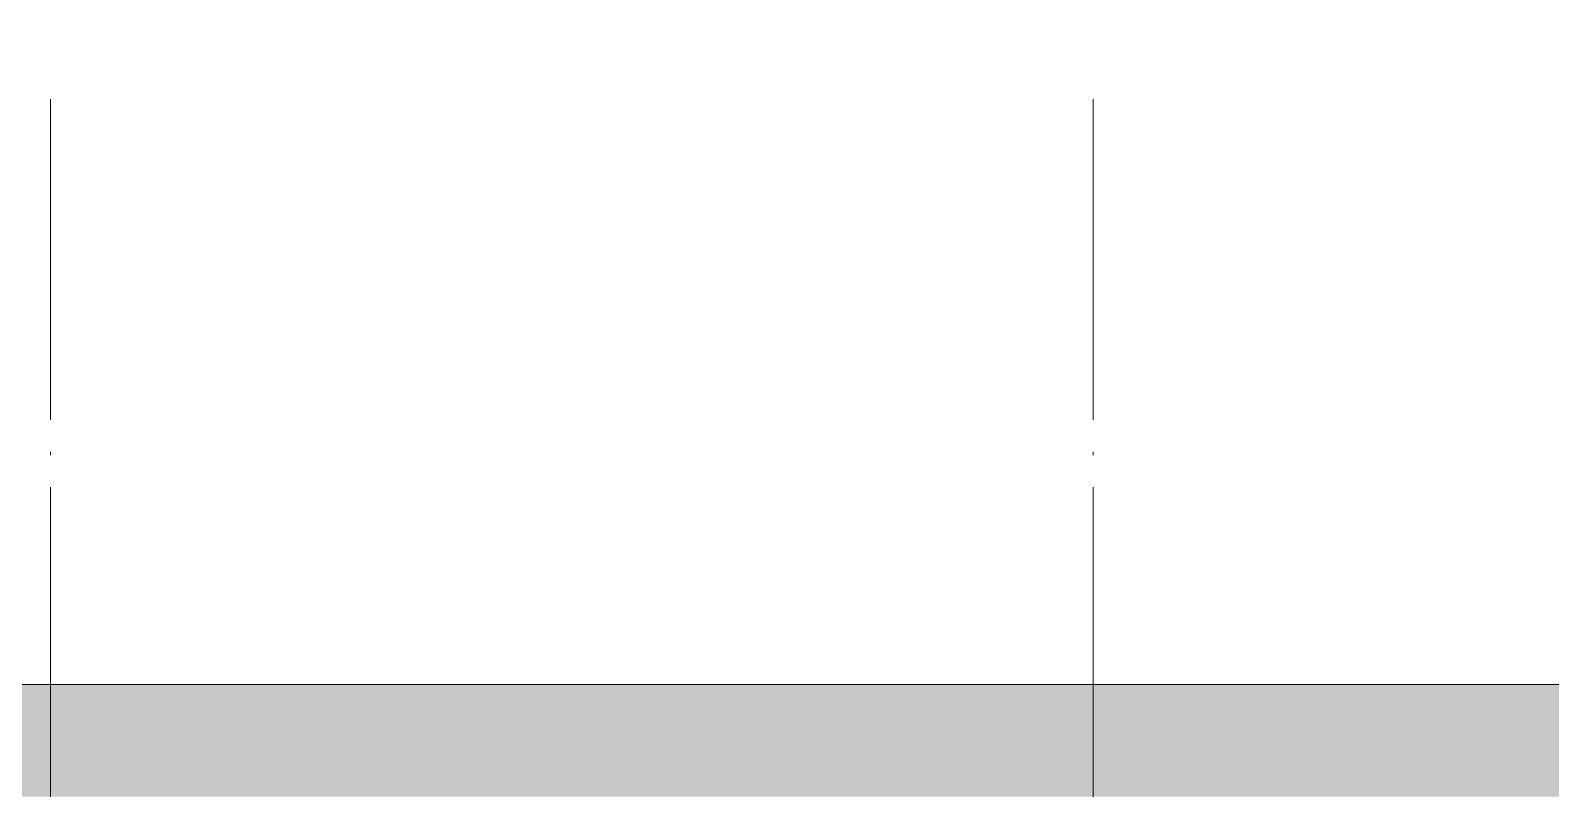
# Model space of a CAD drawing. Extents: x 4 to 13611208, y -605838 to 574722.
# Drawn here: x 13224372 to 13233850, y 205260 to 209988 of the extents above; entities that cross this region are included whole.
import ezdxf

# ---------------------------------------------------------------- set-up
doc = ezdxf.new("R2010")
doc.units = 0
doc.header["$LTSCALE"] = 1000
doc.header["$MEASUREMENT"] = 0
doc.linetypes.add('DOTE', pattern=[2.4200000000000004, 2, -0.2, 0.02, -0.2])
doc.layers.add('建筑底图', color=8, linetype='Continuous', lineweight=13)

msp = doc.modelspace()

# ---------------------------------------------------------------- hatches: boundary and pattern name
at = {"layer": '建筑底图'}
h = msp.add_hatch(dxfattribs=at)
h.set_pattern_fill('钢筋混凝土', color=8, scale=100, style=0)
h.set_pattern_definition([(45, (793255.2557103541, 7.916241884231567e-09), (-176.7766952966369, 176.7766952966369), []), (49.99999999999999, (793255.2557103541, 7.916241884231567e-09), (717.2601826007534, -62.75213498259511), [75, -825]), (355, (793255.2557103541, 7.916241884231567e-09), (-138.751333613, 752.1921337000118), [60, -660]), (100.4514, (793315.0273903534, -5.229339992074529), (578.5093817140216, 689.4395420609536), [63.74019000000001, -701.142112]), (46.18420000000001, (793255.2557103541, 200.0000000079162), (1067.241048625644, -165.5190143290181), [112.5, -1237.5]), (96.6356, (793344.1924553532, 186.2066930079018), (934.6627055487033, 974.1178709004417), [95.610288, -1051.713]), (351.1842, (793255.2557103541, 200.0000000079162), (934.6619451336272, 974.1186009253246), [90, -990]), (21, (793355.2557103541, 150.0000000079162), (596.9070521184617, -402.6188906653388), [75, -825]), (326.0000000000001, (793355.2557103541, 150.0000000079162), (243.3153319215817, 725.150045046853), [60, -660]), (71.4514, (793404.9979433548, 116.4483940079226), (840.22262858149, 322.5304967099524), [63.74019000000001, -701.142112]), (37.50000000000001, (793255.2557103541, 7.916241884231567e-09), (12.15985531729067, 332.8938538313115), [0, -652, 0, -670, 0, -662.5]), (7.499999999999999, (793255.2557103541, 7.916241884231567e-09), (263.0695374421486, 394.4117118823602), [0, -382, 0, -637, 0, -252.5]), (327.5, (793032.2557103541, 7.916241884231567e-09), (533.822436172409, -22.55487173437976), [0, -250, 0, -780, 0, -1035]), (317.5, (792932.2557103541, 7.916241884231567e-09), (583.1861693423863, 100.1049823323177), [0, -325, 0, -518, 0, -735])])
h.paths.add_polyline_path([(13207597.36620496, 207459.5123766038), (13191797.40142893, 207459.5123766038), (13191797.40142893, 206759.5123766038), (13206897.36620496, 206759.5123766038), (13206897.36620496, 205209.5123766038), (13237197.36620502, 205209.5123766038), (13237197.36620502, 205909.5123766037), (13207597.36620496, 205909.5123766038)])

# ---------------------------------------------------------------- linework, layer by layer
at = {"layer": '建筑底图', "linetype": 'DOTE'}
msp.add_line((13224497.36620976, 209559.5146856282), (13224497.36620976, 180083.0282935039), dxfattribs=at)
at = {"layer": '建筑底图', "color": 8, "linetype": 'DOTE'}
msp.add_line((13230997.36620433, 209559.5146856282), (13230997.36620433, 180083.0282935039), dxfattribs=at)
at = {"layer": '建筑底图', "color": 8}
msp.add_line((13237197.36620502, 205909.5123766037), (13207597.36620496, 205909.5123766038), dxfattribs=at)
msp.add_lwpolyline([(13421797.36620497, 205259.5139687569), (13333997.36620318, 205259.5139784271), (13333997.36620356, 208709.5139075825), (13334747.36620447, 208709.5139075825), (13334747.36620449, 214309.5139064251), (13333997.36620323, 214309.5139683055), (13333997.36706131, 224709.5125439432), (13294898.3266213, 224709.5125439243), (13294898.3266213, 217009.5139677662), (13299947.36620429, 217009.5139677661), (13299947.36620442, 207109.5123762545), (13319627.36781459, 207109.5124487435), (13319627.36781459, 205259.5139686145), (13311597.36622271, 205259.5139686024), (13311597.36622271, 205909.5123766038), (13271047.366205, 205909.5143252863), (13271047.366205, 223959.5166330708), (13237197.36620504, 223959.5166330813), (13237197.36620504, 205909.5123766036), (13207597.36620496, 205909.5123766038), (13207597.36620496, 207459.5123766038), (13192397.4014289, 207459.5123766038), (13192397.4014289, 223759.5122452438), (13165097.40305062, 223759.5043783415)], dxfattribs=at)

doc.saveas('drawing.dxf')
